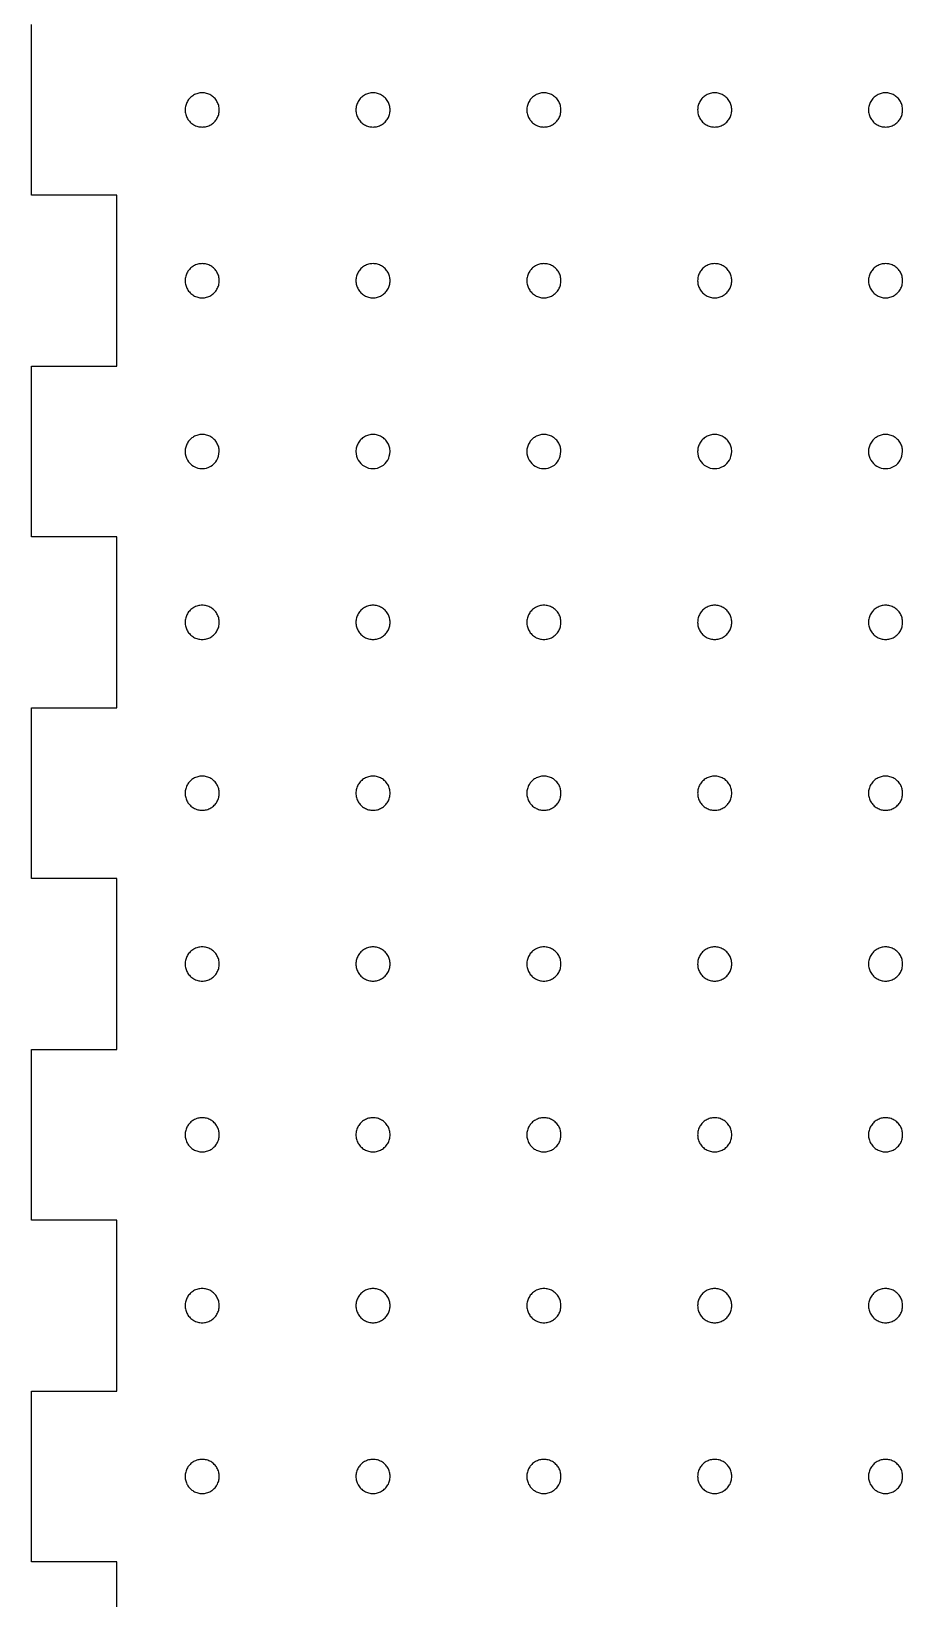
# Model space of a CAD drawing. Extents: x 1 to 323, y 39 to 399.
# Drawn here: x 0.8 to 51.8, y 132.2 to 223.9 of the extents above; entities that cross this region are included whole.
import ezdxf

# ---------------------------------------------------------------- set-up
doc = ezdxf.new("R2010")
doc.units = 0
doc.layers.add('Layer_1', color=7, linetype='CONTINUOUS')

msp = doc.modelspace()

# ---------------------------------------------------------------- linework, layer by layer
at = {"layer": 'Layer_1', "color": 7}
msp.add_lwpolyline([(5.774431, 124.326928), (5.774431, 134.326936), (0.774427, 134.326936), (0.774427, 144.326944), (5.774431, 144.326944), (5.774431, 154.326953), (0.774427, 154.326953), (0.774427, 164.326961), (5.774431, 164.326961), (5.774431, 174.326969), (0.774427, 174.326969), (0.774427, 184.326977), (5.774431, 184.326977), (5.774431, 194.326985), (0.774427, 194.326985), (0.774427, 204.326994), (5.774431, 204.326994), (5.774431, 214.327002), (0.774427, 214.327002), (0.774427, 224.32701)], dxfattribs=at)
for points in [[(11.774437, 219.327006), (11.774437, 219.327006)], [(21.774445, 219.327006), (21.774445, 219.327006)], [(31.774453, 219.327006), (31.774453, 219.327006)], [(41.774464, 219.327006), (41.774464, 219.327006)], [(51.774469, 219.327006), (51.774469, 219.327006)], [(11.774437, 209.326995), (11.774437, 209.326995)], [(21.774445, 209.326995), (21.774445, 209.326995)], [(31.774453, 209.326995), (31.774453, 209.326995)], [(41.774464, 209.326995), (41.774464, 209.326995)], [(51.774469, 209.326995), (51.774469, 209.326995)], [(11.774437, 199.326992), (11.774437, 199.326992)], [(21.774445, 199.326992), (21.774445, 199.326992)], [(31.774453, 199.326992), (31.774453, 199.326992)], [(41.774464, 199.326992), (41.774464, 199.326992)], [(51.774469, 199.326992), (51.774469, 199.326992)], [(11.774437, 189.326976), (11.774437, 189.326976)], [(21.774445, 189.326976), (21.774445, 189.326976)], [(31.774453, 189.326976), (31.774453, 189.326976)], [(41.774464, 189.326976), (41.774464, 189.326976)], [(51.774469, 189.326976), (51.774469, 189.326976)], [(11.774437, 179.326965), (11.774437, 179.326965)], [(21.774445, 179.326965), (21.774445, 179.326965)], [(31.774453, 179.326965), (31.774453, 179.326965)], [(41.774464, 179.326965), (41.774464, 179.326965)], [(51.774469, 179.326965), (51.774469, 179.326965)], [(11.774437, 169.326973), (11.774437, 169.326973)], [(21.774445, 169.326973), (21.774445, 169.326973)], [(31.774453, 169.326973), (31.774453, 169.326973)], [(41.774464, 169.326973), (41.774464, 169.326973)], [(51.774469, 169.326973), (51.774469, 169.326973)], [(11.774437, 159.326962), (11.774437, 159.326962)], [(21.774445, 159.326962), (21.774445, 159.326962)], [(31.774453, 159.326962), (31.774453, 159.326962)], [(41.774464, 159.326962), (41.774464, 159.326962)], [(51.774469, 159.326962), (51.774469, 159.326962)], [(11.774437, 149.326954), (11.774437, 149.326954)], [(21.774445, 149.326954), (21.774445, 149.326954)], [(31.774453, 149.326954), (31.774453, 149.326954)], [(41.774464, 149.326954), (41.774464, 149.326954)], [(51.774469, 149.326954), (51.774469, 149.326954)], [(11.774437, 139.326943), (11.774437, 139.326943)], [(21.774445, 139.326943), (21.774445, 139.326943)], [(31.774453, 139.326943), (31.774453, 139.326943)], [(41.774464, 139.326943), (41.774464, 139.326943)], [(51.774469, 139.326943), (51.774469, 139.326943)]]:
    msp.add_lwpolyline(points, close=True, dxfattribs=at)
for points, knots in [([(11.774437, 219.327006), (11.76777, 219.239498), (11.754493, 219.065205), (11.649568, 218.82129), (11.489934, 218.61173), (11.280093, 218.451048), (11.036253, 218.350015), (10.774432, 218.315453), (10.512636, 218.350015), (10.26872, 218.451048), (10.05916, 218.61173), (9.898478, 218.82129), (9.797445, 219.065205), (9.762882, 219.327006), (9.797445, 219.588807), (9.898478, 219.832722), (10.05916, 220.042282), (10.26872, 220.202964), (10.512636, 220.303997), (10.774432, 220.338559), (11.036253, 220.303997), (11.280093, 220.202964), (11.489934, 220.042282), (11.649568, 219.832722), (11.754493, 219.588807), (11.76777, 219.414514), (11.774437, 219.327006)], [0, 0, 0, 0, 0.261775, 0.521384, 0.783159, 1.044934, 1.304543, 1.566318, 1.828093, 2.087702, 2.349477, 2.611252, 2.870861, 3.132636, 3.394411, 3.65402, 3.915795, 4.17757, 4.437179, 4.698954, 4.960729, 5.220338, 5.482113, 5.743888, 6.003497, 6.265272, 6.265272, 6.265272, 6.265272]), ([(21.774445, 219.327006), (21.767779, 219.239498), (21.754502, 219.065205), (21.649576, 218.82129), (21.489943, 218.61173), (21.280101, 218.451048), (21.036261, 218.350015), (20.77444, 218.315453), (20.512645, 218.350015), (20.268728, 218.451048), (20.059168, 218.61173), (19.898486, 218.82129), (19.797453, 219.065205), (19.762891, 219.327006), (19.797453, 219.588807), (19.898486, 219.832722), (20.059168, 220.042282), (20.268728, 220.202964), (20.512645, 220.303997), (20.77444, 220.338559), (21.036261, 220.303997), (21.280101, 220.202964), (21.489943, 220.042282), (21.649576, 219.832722), (21.754502, 219.588807), (21.767779, 219.414514), (21.774445, 219.327006)], [0, 0, 0, 0, 0.261775, 0.521384, 0.783159, 1.044934, 1.304543, 1.566318, 1.828093, 2.087702, 2.349477, 2.611252, 2.870861, 3.132636, 3.394411, 3.65402, 3.915795, 4.17757, 4.437179, 4.698954, 4.960729, 5.220338, 5.482113, 5.743888, 6.003497, 6.265272, 6.265272, 6.265272, 6.265272]), ([(31.774453, 219.327006), (31.767786, 219.239498), (31.754509, 219.065205), (31.649584, 218.82129), (31.48995, 218.61173), (31.280109, 218.451048), (31.036269, 218.350015), (30.774447, 218.315453), (30.512652, 218.350015), (30.268736, 218.451048), (30.059175, 218.61173), (29.898493, 218.82129), (29.797461, 219.065205), (29.762898, 219.327006), (29.797461, 219.588807), (29.898493, 219.832722), (30.059175, 220.042282), (30.268736, 220.202964), (30.512652, 220.303997), (30.774447, 220.338559), (31.036269, 220.303997), (31.280109, 220.202964), (31.48995, 220.042282), (31.649584, 219.832722), (31.754509, 219.588807), (31.767786, 219.414514), (31.774453, 219.327006)], [0, 0, 0, 0, 0.261775, 0.521384, 0.783159, 1.044934, 1.304543, 1.566318, 1.828093, 2.087702, 2.349477, 2.611252, 2.870861, 3.132636, 3.394411, 3.65402, 3.915795, 4.17757, 4.437179, 4.698954, 4.960729, 5.220338, 5.482113, 5.743888, 6.003497, 6.265272, 6.265272, 6.265272, 6.265272]), ([(41.774464, 219.327006), (41.767797, 219.239498), (41.75452, 219.065205), (41.649595, 218.82129), (41.489961, 218.61173), (41.28012, 218.451048), (41.03628, 218.350015), (40.774459, 218.315453), (40.512663, 218.350015), (40.268747, 218.451048), (40.059187, 218.61173), (39.898505, 218.82129), (39.797472, 219.065205), (39.762909, 219.327006), (39.797472, 219.588807), (39.898505, 219.832722), (40.059187, 220.042282), (40.268747, 220.202964), (40.512663, 220.303997), (40.774459, 220.338559), (41.03628, 220.303997), (41.28012, 220.202964), (41.489961, 220.042282), (41.649595, 219.832722), (41.75452, 219.588807), (41.767797, 219.414514), (41.774464, 219.327006)], [0, 0, 0, 0, 0.261775, 0.521384, 0.783159, 1.044934, 1.304543, 1.566318, 1.828093, 2.087702, 2.349477, 2.611252, 2.870861, 3.132636, 3.394411, 3.65402, 3.915795, 4.17757, 4.437179, 4.698954, 4.960729, 5.220338, 5.482113, 5.743888, 6.003497, 6.265272, 6.265272, 6.265272, 6.265272]), ([(51.774469, 219.327006), (51.767803, 219.239498), (51.754525, 219.065205), (51.6496, 218.82129), (51.489967, 218.61173), (51.280125, 218.451048), (51.036285, 218.350015), (50.774464, 218.315453), (50.512668, 218.350015), (50.268752, 218.451048), (50.059192, 218.61173), (49.89851, 218.82129), (49.797477, 219.065205), (49.762915, 219.327006), (49.797477, 219.588807), (49.89851, 219.832722), (50.059192, 220.042282), (50.268752, 220.202964), (50.512668, 220.303997), (50.774464, 220.338559), (51.036285, 220.303997), (51.280125, 220.202964), (51.489967, 220.042282), (51.6496, 219.832722), (51.754525, 219.588807), (51.767803, 219.414514), (51.774469, 219.327006)], [0, 0, 0, 0, 0.261775, 0.521384, 0.783159, 1.044934, 1.304543, 1.566318, 1.828093, 2.087702, 2.349477, 2.611252, 2.870861, 3.132636, 3.394411, 3.65402, 3.915795, 4.17757, 4.437179, 4.698954, 4.960729, 5.220338, 5.482113, 5.743888, 6.003497, 6.265272, 6.265272, 6.265272, 6.265272]), ([(11.774437, 209.326995), (11.76777, 209.239487), (11.754493, 209.065194), (11.649568, 208.821279), (11.489934, 208.611719), (11.280093, 208.451037), (11.036253, 208.350004), (10.774432, 208.315441), (10.512636, 208.350004), (10.26872, 208.451037), (10.05916, 208.611719), (9.898478, 208.821279), (9.797445, 209.065194), (9.762882, 209.326995), (9.797445, 209.588796), (9.898478, 209.832711), (10.05916, 210.042271), (10.26872, 210.202953), (10.512636, 210.303986), (10.774432, 210.338548), (11.036253, 210.303986), (11.280093, 210.202953), (11.489934, 210.042271), (11.649568, 209.832711), (11.754493, 209.588796), (11.76777, 209.414503), (11.774437, 209.326995)], [0, 0, 0, 0, 0.261775, 0.521384, 0.783159, 1.044934, 1.304543, 1.566318, 1.828093, 2.087702, 2.349477, 2.611252, 2.870861, 3.132636, 3.394411, 3.65402, 3.915795, 4.17757, 4.437179, 4.698954, 4.960729, 5.220338, 5.482113, 5.743888, 6.003497, 6.265272, 6.265272, 6.265272, 6.265272]), ([(21.774445, 209.326995), (21.767779, 209.239487), (21.754502, 209.065194), (21.649576, 208.821279), (21.489943, 208.611719), (21.280101, 208.451037), (21.036261, 208.350004), (20.77444, 208.315441), (20.512645, 208.350004), (20.268728, 208.451037), (20.059168, 208.611719), (19.898486, 208.821279), (19.797453, 209.065194), (19.762891, 209.326995), (19.797453, 209.588796), (19.898486, 209.832711), (20.059168, 210.042271), (20.268728, 210.202953), (20.512645, 210.303986), (20.77444, 210.338548), (21.036261, 210.303986), (21.280101, 210.202953), (21.489943, 210.042271), (21.649576, 209.832711), (21.754502, 209.588796), (21.767779, 209.414503), (21.774445, 209.326995)], [0, 0, 0, 0, 0.261775, 0.521384, 0.783159, 1.044934, 1.304543, 1.566318, 1.828093, 2.087702, 2.349477, 2.611252, 2.870861, 3.132636, 3.394411, 3.65402, 3.915795, 4.17757, 4.437179, 4.698954, 4.960729, 5.220338, 5.482113, 5.743888, 6.003497, 6.265272, 6.265272, 6.265272, 6.265272]), ([(31.774453, 209.326995), (31.767786, 209.239487), (31.754509, 209.065194), (31.649584, 208.821279), (31.48995, 208.611719), (31.280109, 208.451037), (31.036269, 208.350004), (30.774447, 208.315441), (30.512652, 208.350004), (30.268736, 208.451037), (30.059175, 208.611719), (29.898493, 208.821279), (29.797461, 209.065194), (29.762898, 209.326995), (29.797461, 209.588796), (29.898493, 209.832711), (30.059175, 210.042271), (30.268736, 210.202953), (30.512652, 210.303986), (30.774447, 210.338548), (31.036269, 210.303986), (31.280109, 210.202953), (31.48995, 210.042271), (31.649584, 209.832711), (31.754509, 209.588796), (31.767786, 209.414503), (31.774453, 209.326995)], [0, 0, 0, 0, 0.261775, 0.521384, 0.783159, 1.044934, 1.304543, 1.566318, 1.828093, 2.087702, 2.349477, 2.611252, 2.870861, 3.132636, 3.394411, 3.65402, 3.915795, 4.17757, 4.437179, 4.698954, 4.960729, 5.220338, 5.482113, 5.743888, 6.003497, 6.265272, 6.265272, 6.265272, 6.265272]), ([(41.774464, 209.326995), (41.767797, 209.239487), (41.75452, 209.065194), (41.649595, 208.821279), (41.489961, 208.611719), (41.28012, 208.451037), (41.03628, 208.350004), (40.774459, 208.315441), (40.512663, 208.350004), (40.268747, 208.451037), (40.059187, 208.611719), (39.898505, 208.821279), (39.797472, 209.065194), (39.762909, 209.326995), (39.797472, 209.588796), (39.898505, 209.832711), (40.059187, 210.042271), (40.268747, 210.202953), (40.512663, 210.303986), (40.774459, 210.338548), (41.03628, 210.303986), (41.28012, 210.202953), (41.489961, 210.042271), (41.649595, 209.832711), (41.75452, 209.588796), (41.767797, 209.414503), (41.774464, 209.326995)], [0, 0, 0, 0, 0.261775, 0.521384, 0.783159, 1.044934, 1.304543, 1.566318, 1.828093, 2.087702, 2.349477, 2.611252, 2.870861, 3.132636, 3.394411, 3.65402, 3.915795, 4.17757, 4.437179, 4.698954, 4.960729, 5.220338, 5.482113, 5.743888, 6.003497, 6.265272, 6.265272, 6.265272, 6.265272]), ([(51.774469, 209.326995), (51.767803, 209.239487), (51.754525, 209.065194), (51.6496, 208.821279), (51.489967, 208.611719), (51.280125, 208.451037), (51.036285, 208.350004), (50.774464, 208.315441), (50.512668, 208.350004), (50.268752, 208.451037), (50.059192, 208.611719), (49.89851, 208.821279), (49.797477, 209.065194), (49.762915, 209.326995), (49.797477, 209.588796), (49.89851, 209.832711), (50.059192, 210.042271), (50.268752, 210.202953), (50.512668, 210.303986), (50.774464, 210.338548), (51.036285, 210.303986), (51.280125, 210.202953), (51.489967, 210.042271), (51.6496, 209.832711), (51.754525, 209.588796), (51.767803, 209.414503), (51.774469, 209.326995)], [0, 0, 0, 0, 0.261775, 0.521384, 0.783159, 1.044934, 1.304543, 1.566318, 1.828093, 2.087702, 2.349477, 2.611252, 2.870861, 3.132636, 3.394411, 3.65402, 3.915795, 4.17757, 4.437179, 4.698954, 4.960729, 5.220338, 5.482113, 5.743888, 6.003497, 6.265272, 6.265272, 6.265272, 6.265272]), ([(11.774437, 199.326992), (11.746951, 199.150708), (11.692796, 198.803369), (11.294682, 198.420989), (10.775343, 198.27926), (10.250615, 198.421103), (9.86835, 198.802923), (9.750969, 199.240332), (9.797518, 199.588678), (9.898458, 199.832739), (10.059165, 200.04226), (10.268718, 200.202953), (10.512636, 200.303983), (10.774432, 200.338546), (11.036253, 200.303983), (11.280093, 200.202951), (11.489934, 200.042269), (11.649568, 199.832708), (11.754493, 199.588793), (11.76777, 199.414501), (11.774437, 199.326992)], [0, 0, 0, 0, 0.522859, 1.030209, 1.553068, 2.075927, 2.583278, 3.106136, 3.367911, 3.62752, 3.889295, 4.15107, 4.410679, 4.672454, 4.934229, 5.193838, 5.455613, 5.717388, 5.976997, 6.238772, 6.238772, 6.238772, 6.238772]), ([(21.774445, 199.326992), (21.74696, 199.150708), (21.692804, 198.803369), (21.294691, 198.420989), (20.775352, 198.27926), (20.250623, 198.421103), (19.868359, 198.802923), (19.750978, 199.240332), (19.797526, 199.588678), (19.898466, 199.832739), (20.059173, 200.04226), (20.268727, 200.202953), (20.512645, 200.303983), (20.77444, 200.338546), (21.036261, 200.303983), (21.280101, 200.202951), (21.489943, 200.042269), (21.649576, 199.832708), (21.754502, 199.588793), (21.767779, 199.414501), (21.774445, 199.326992)], [0, 0, 0, 0, 0.522859, 1.030209, 1.553068, 2.075927, 2.583278, 3.106136, 3.367911, 3.62752, 3.889295, 4.15107, 4.410679, 4.672454, 4.934229, 5.193838, 5.455613, 5.717388, 5.976997, 6.238772, 6.238772, 6.238772, 6.238772]), ([(31.774453, 199.326992), (31.746967, 199.150708), (31.692811, 198.803369), (31.294698, 198.420989), (30.775359, 198.27926), (30.25063, 198.421103), (29.868366, 198.802923), (29.750985, 199.240332), (29.797534, 199.588678), (29.898474, 199.832739), (30.059181, 200.04226), (30.268734, 200.202953), (30.512652, 200.303983), (30.774447, 200.338546), (31.036269, 200.303983), (31.280109, 200.202951), (31.48995, 200.042269), (31.649584, 199.832708), (31.754509, 199.588793), (31.767786, 199.414501), (31.774453, 199.326992)], [0, 0, 0, 0, 0.522859, 1.030209, 1.553068, 2.075927, 2.583278, 3.106136, 3.367911, 3.62752, 3.889295, 4.15107, 4.410679, 4.672454, 4.934229, 5.193838, 5.455613, 5.717388, 5.976997, 6.238772, 6.238772, 6.238772, 6.238772]), ([(41.774464, 199.326992), (41.746978, 199.150708), (41.692822, 198.803369), (41.294709, 198.420989), (40.77537, 198.27926), (40.250641, 198.421103), (39.868377, 198.802923), (39.750996, 199.240332), (39.797545, 199.588678), (39.898485, 199.832739), (40.059192, 200.04226), (40.268745, 200.202953), (40.512663, 200.303983), (40.774458, 200.338546), (41.03628, 200.303983), (41.28012, 200.202951), (41.489961, 200.042269), (41.649595, 199.832708), (41.75452, 199.588793), (41.767797, 199.414501), (41.774464, 199.326992)], [0, 0, 0, 0, 0.522859, 1.030209, 1.553068, 2.075927, 2.583278, 3.106136, 3.367911, 3.62752, 3.889295, 4.15107, 4.410679, 4.672454, 4.934229, 5.193838, 5.455613, 5.717388, 5.976997, 6.238772, 6.238772, 6.238772, 6.238772]), ([(51.774469, 199.326992), (51.746984, 199.150708), (51.692828, 198.803369), (51.294714, 198.420989), (50.775375, 198.27926), (50.250647, 198.421103), (49.868383, 198.802923), (49.751001, 199.240332), (49.79755, 199.588678), (49.89849, 199.832739), (50.059197, 200.04226), (50.268751, 200.202953), (50.512669, 200.303983), (50.774464, 200.338546), (51.036285, 200.303983), (51.280125, 200.202951), (51.489967, 200.042269), (51.6496, 199.832708), (51.754525, 199.588793), (51.767803, 199.414501), (51.774469, 199.326992)], [0, 0, 0, 0, 0.522859, 1.030209, 1.553068, 2.075927, 2.583278, 3.106136, 3.367911, 3.62752, 3.889295, 4.15107, 4.410679, 4.672454, 4.934229, 5.193838, 5.455613, 5.717388, 5.976997, 6.238772, 6.238772, 6.238772, 6.238772]), ([(11.774437, 189.326976), (11.76777, 189.239467), (11.754493, 189.065175), (11.649568, 188.82126), (11.489934, 188.611699), (11.280093, 188.451017), (11.036253, 188.349985), (10.774432, 188.315422), (10.512636, 188.349985), (10.26872, 188.451017), (10.05916, 188.611699), (9.898478, 188.82126), (9.797445, 189.065175), (9.762882, 189.326976), (9.797445, 189.588777), (9.898478, 189.832691), (10.05916, 190.042252), (10.26872, 190.202934), (10.512636, 190.303967), (10.774432, 190.338529), (11.036253, 190.303967), (11.280093, 190.202934), (11.489934, 190.042252), (11.649568, 189.832691), (11.754493, 189.588777), (11.76777, 189.414484), (11.774437, 189.326976)], [0, 0, 0, 0, 0.261775, 0.521384, 0.783159, 1.044934, 1.304543, 1.566318, 1.828093, 2.087702, 2.349477, 2.611252, 2.870861, 3.132636, 3.394411, 3.65402, 3.915795, 4.17757, 4.437179, 4.698954, 4.960729, 5.220338, 5.482113, 5.743888, 6.003497, 6.265272, 6.265272, 6.265272, 6.265272]), ([(21.774445, 189.326976), (21.767779, 189.239467), (21.754502, 189.065175), (21.649576, 188.82126), (21.489943, 188.611699), (21.280101, 188.451017), (21.036261, 188.349985), (20.77444, 188.315422), (20.512645, 188.349985), (20.268728, 188.451017), (20.059168, 188.611699), (19.898486, 188.82126), (19.797453, 189.065175), (19.762891, 189.326976), (19.797453, 189.588777), (19.898486, 189.832691), (20.059168, 190.042252), (20.268728, 190.202934), (20.512645, 190.303967), (20.77444, 190.338529), (21.036261, 190.303967), (21.280101, 190.202934), (21.489943, 190.042252), (21.649576, 189.832691), (21.754502, 189.588777), (21.767779, 189.414484), (21.774445, 189.326976)], [0, 0, 0, 0, 0.261775, 0.521384, 0.783159, 1.044934, 1.304543, 1.566318, 1.828093, 2.087702, 2.349477, 2.611252, 2.870861, 3.132636, 3.394411, 3.65402, 3.915795, 4.17757, 4.437179, 4.698954, 4.960729, 5.220338, 5.482113, 5.743888, 6.003497, 6.265272, 6.265272, 6.265272, 6.265272]), ([(31.774453, 189.326976), (31.767786, 189.239467), (31.754509, 189.065175), (31.649584, 188.82126), (31.48995, 188.611699), (31.280109, 188.451017), (31.036269, 188.349985), (30.774447, 188.315422), (30.512652, 188.349985), (30.268736, 188.451017), (30.059175, 188.611699), (29.898493, 188.82126), (29.797461, 189.065175), (29.762898, 189.326976), (29.797461, 189.588777), (29.898493, 189.832691), (30.059175, 190.042252), (30.268736, 190.202934), (30.512652, 190.303967), (30.774447, 190.338529), (31.036269, 190.303967), (31.280109, 190.202934), (31.48995, 190.042252), (31.649584, 189.832691), (31.754509, 189.588777), (31.767786, 189.414484), (31.774453, 189.326976)], [0, 0, 0, 0, 0.261775, 0.521384, 0.783159, 1.044934, 1.304543, 1.566318, 1.828093, 2.087702, 2.349477, 2.611252, 2.870861, 3.132636, 3.394411, 3.65402, 3.915795, 4.17757, 4.437179, 4.698954, 4.960729, 5.220338, 5.482113, 5.743888, 6.003497, 6.265272, 6.265272, 6.265272, 6.265272]), ([(41.774464, 189.326976), (41.767797, 189.239467), (41.75452, 189.065175), (41.649595, 188.82126), (41.489961, 188.611699), (41.28012, 188.451017), (41.03628, 188.349985), (40.774459, 188.315422), (40.512663, 188.349985), (40.268747, 188.451017), (40.059187, 188.611699), (39.898505, 188.82126), (39.797472, 189.065175), (39.762909, 189.326976), (39.797472, 189.588777), (39.898505, 189.832691), (40.059187, 190.042252), (40.268747, 190.202934), (40.512663, 190.303967), (40.774459, 190.338529), (41.03628, 190.303967), (41.28012, 190.202934), (41.489961, 190.042252), (41.649595, 189.832691), (41.75452, 189.588777), (41.767797, 189.414484), (41.774464, 189.326976)], [0, 0, 0, 0, 0.261775, 0.521384, 0.783159, 1.044934, 1.304543, 1.566318, 1.828093, 2.087702, 2.349477, 2.611252, 2.870861, 3.132636, 3.394411, 3.65402, 3.915795, 4.17757, 4.437179, 4.698954, 4.960729, 5.220338, 5.482113, 5.743888, 6.003497, 6.265272, 6.265272, 6.265272, 6.265272]), ([(51.774469, 189.326976), (51.767803, 189.239467), (51.754525, 189.065175), (51.6496, 188.82126), (51.489967, 188.611699), (51.280125, 188.451017), (51.036285, 188.349985), (50.774464, 188.315422), (50.512668, 188.349985), (50.268752, 188.451017), (50.059192, 188.611699), (49.89851, 188.82126), (49.797477, 189.065175), (49.762915, 189.326976), (49.797477, 189.588777), (49.89851, 189.832691), (50.059192, 190.042252), (50.268752, 190.202934), (50.512668, 190.303967), (50.774464, 190.338529), (51.036285, 190.303967), (51.280125, 190.202934), (51.489967, 190.042252), (51.6496, 189.832691), (51.754525, 189.588777), (51.767803, 189.414484), (51.774469, 189.326976)], [0, 0, 0, 0, 0.261775, 0.521384, 0.783159, 1.044934, 1.304543, 1.566318, 1.828093, 2.087702, 2.349477, 2.611252, 2.870861, 3.132636, 3.394411, 3.65402, 3.915795, 4.17757, 4.437179, 4.698954, 4.960729, 5.220338, 5.482113, 5.743888, 6.003497, 6.265272, 6.265272, 6.265272, 6.265272]), ([(11.774437, 179.326965), (11.76777, 179.239456), (11.754493, 179.065164), (11.649568, 178.821249), (11.489934, 178.611688), (11.280093, 178.451006), (11.036253, 178.349974), (10.774432, 178.315411), (10.512636, 178.349974), (10.26872, 178.451006), (10.05916, 178.611688), (9.898478, 178.821249), (9.797445, 179.065164), (9.762882, 179.326965), (9.797445, 179.588766), (9.898478, 179.83268), (10.05916, 180.042241), (10.26872, 180.202923), (10.512636, 180.303956), (10.774432, 180.338518), (11.036253, 180.303956), (11.280093, 180.202923), (11.489934, 180.042241), (11.649568, 179.83268), (11.754493, 179.588766), (11.76777, 179.414473), (11.774437, 179.326965)], [0, 0, 0, 0, 0.261775, 0.521384, 0.783159, 1.044934, 1.304543, 1.566318, 1.828093, 2.087702, 2.349477, 2.611252, 2.870861, 3.132636, 3.394411, 3.65402, 3.915795, 4.17757, 4.437179, 4.698954, 4.960729, 5.220338, 5.482113, 5.743888, 6.003497, 6.265272, 6.265272, 6.265272, 6.265272]), ([(21.774445, 179.326965), (21.767779, 179.239456), (21.754502, 179.065164), (21.649576, 178.821249), (21.489943, 178.611688), (21.280101, 178.451006), (21.036261, 178.349974), (20.77444, 178.315411), (20.512645, 178.349974), (20.268728, 178.451006), (20.059168, 178.611688), (19.898486, 178.821249), (19.797453, 179.065164), (19.762891, 179.326965), (19.797453, 179.588766), (19.898486, 179.83268), (20.059168, 180.042241), (20.268728, 180.202923), (20.512645, 180.303956), (20.77444, 180.338518), (21.036261, 180.303956), (21.280101, 180.202923), (21.489943, 180.042241), (21.649576, 179.83268), (21.754502, 179.588766), (21.767779, 179.414473), (21.774445, 179.326965)], [0, 0, 0, 0, 0.261775, 0.521384, 0.783159, 1.044934, 1.304543, 1.566318, 1.828093, 2.087702, 2.349477, 2.611252, 2.870861, 3.132636, 3.394411, 3.65402, 3.915795, 4.17757, 4.437179, 4.698954, 4.960729, 5.220338, 5.482113, 5.743888, 6.003497, 6.265272, 6.265272, 6.265272, 6.265272]), ([(31.774453, 179.326965), (31.767786, 179.239456), (31.754509, 179.065164), (31.649584, 178.821249), (31.48995, 178.611688), (31.280109, 178.451006), (31.036269, 178.349974), (30.774447, 178.315411), (30.512652, 178.349974), (30.268736, 178.451006), (30.059175, 178.611688), (29.898493, 178.821249), (29.797461, 179.065164), (29.762898, 179.326965), (29.797461, 179.588766), (29.898493, 179.83268), (30.059175, 180.042241), (30.268736, 180.202923), (30.512652, 180.303956), (30.774447, 180.338518), (31.036269, 180.303956), (31.280109, 180.202923), (31.48995, 180.042241), (31.649584, 179.83268), (31.754509, 179.588766), (31.767786, 179.414473), (31.774453, 179.326965)], [0, 0, 0, 0, 0.261775, 0.521384, 0.783159, 1.044934, 1.304543, 1.566318, 1.828093, 2.087702, 2.349477, 2.611252, 2.870861, 3.132636, 3.394411, 3.65402, 3.915795, 4.17757, 4.437179, 4.698954, 4.960729, 5.220338, 5.482113, 5.743888, 6.003497, 6.265272, 6.265272, 6.265272, 6.265272]), ([(41.774464, 179.326965), (41.767797, 179.239456), (41.75452, 179.065164), (41.649595, 178.821249), (41.489961, 178.611688), (41.28012, 178.451006), (41.03628, 178.349974), (40.774459, 178.315411), (40.512663, 178.349974), (40.268747, 178.451006), (40.059187, 178.611688), (39.898505, 178.821249), (39.797472, 179.065164), (39.762909, 179.326965), (39.797472, 179.588766), (39.898505, 179.83268), (40.059187, 180.042241), (40.268747, 180.202923), (40.512663, 180.303956), (40.774459, 180.338518), (41.03628, 180.303956), (41.28012, 180.202923), (41.489961, 180.042241), (41.649595, 179.83268), (41.75452, 179.588766), (41.767797, 179.414473), (41.774464, 179.326965)], [0, 0, 0, 0, 0.261775, 0.521384, 0.783159, 1.044934, 1.304543, 1.566318, 1.828093, 2.087702, 2.349477, 2.611252, 2.870861, 3.132636, 3.394411, 3.65402, 3.915795, 4.17757, 4.437179, 4.698954, 4.960729, 5.220338, 5.482113, 5.743888, 6.003497, 6.265272, 6.265272, 6.265272, 6.265272]), ([(51.774469, 179.326965), (51.767803, 179.239456), (51.754525, 179.065164), (51.6496, 178.821249), (51.489967, 178.611688), (51.280125, 178.451006), (51.036285, 178.349974), (50.774464, 178.315411), (50.512668, 178.349974), (50.268752, 178.451006), (50.059192, 178.611688), (49.89851, 178.821249), (49.797477, 179.065164), (49.762915, 179.326965), (49.797477, 179.588766), (49.89851, 179.83268), (50.059192, 180.042241), (50.268752, 180.202923), (50.512668, 180.303956), (50.774464, 180.338518), (51.036285, 180.303956), (51.280125, 180.202923), (51.489967, 180.042241), (51.6496, 179.83268), (51.754525, 179.588766), (51.767803, 179.414473), (51.774469, 179.326965)], [0, 0, 0, 0, 0.261775, 0.521384, 0.783159, 1.044934, 1.304543, 1.566318, 1.828093, 2.087702, 2.349477, 2.611252, 2.870861, 3.132636, 3.394411, 3.65402, 3.915795, 4.17757, 4.437179, 4.698954, 4.960729, 5.220338, 5.482113, 5.743888, 6.003497, 6.265272, 6.265272, 6.265272, 6.265272]), ([(11.774437, 169.326973), (11.76777, 169.239465), (11.754493, 169.065172), (11.649568, 168.821258), (11.489934, 168.611697), (11.280093, 168.451015), (11.036253, 168.349982), (10.774432, 168.31542), (10.512636, 168.349982), (10.26872, 168.451015), (10.05916, 168.611697), (9.898478, 168.821258), (9.797445, 169.065172), (9.762882, 169.326973), (9.797445, 169.588774), (9.898478, 169.832689), (10.05916, 170.04225), (10.26872, 170.202932), (10.512636, 170.303964), (10.774432, 170.338527), (11.036253, 170.303964), (11.280093, 170.202932), (11.489934, 170.04225), (11.649568, 169.832689), (11.754493, 169.588774), (11.76777, 169.414482), (11.774437, 169.326973)], [0, 0, 0, 0, 0.261775, 0.521384, 0.783159, 1.044934, 1.304543, 1.566318, 1.828093, 2.087702, 2.349477, 2.611252, 2.870861, 3.132636, 3.394411, 3.65402, 3.915795, 4.17757, 4.437179, 4.698954, 4.960729, 5.220338, 5.482113, 5.743888, 6.003497, 6.265272, 6.265272, 6.265272, 6.265272]), ([(21.774445, 169.326973), (21.767779, 169.239465), (21.754502, 169.065172), (21.649576, 168.821258), (21.489943, 168.611697), (21.280101, 168.451015), (21.036261, 168.349982), (20.77444, 168.31542), (20.512645, 168.349982), (20.268728, 168.451015), (20.059168, 168.611697), (19.898486, 168.821258), (19.797453, 169.065172), (19.762891, 169.326973), (19.797453, 169.588774), (19.898486, 169.832689), (20.059168, 170.04225), (20.268728, 170.202932), (20.512645, 170.303964), (20.77444, 170.338527), (21.036261, 170.303964), (21.280101, 170.202932), (21.489943, 170.04225), (21.649576, 169.832689), (21.754502, 169.588774), (21.767779, 169.414482), (21.774445, 169.326973)], [0, 0, 0, 0, 0.261775, 0.521384, 0.783159, 1.044934, 1.304543, 1.566318, 1.828093, 2.087702, 2.349477, 2.611252, 2.870861, 3.132636, 3.394411, 3.65402, 3.915795, 4.17757, 4.437179, 4.698954, 4.960729, 5.220338, 5.482113, 5.743888, 6.003497, 6.265272, 6.265272, 6.265272, 6.265272]), ([(31.774453, 169.326973), (31.767786, 169.239465), (31.754509, 169.065172), (31.649584, 168.821258), (31.48995, 168.611697), (31.280109, 168.451015), (31.036269, 168.349982), (30.774447, 168.31542), (30.512652, 168.349982), (30.268736, 168.451015), (30.059175, 168.611697), (29.898493, 168.821258), (29.797461, 169.065172), (29.762898, 169.326973), (29.797461, 169.588774), (29.898493, 169.832689), (30.059175, 170.04225), (30.268736, 170.202932), (30.512652, 170.303964), (30.774447, 170.338527), (31.036269, 170.303964), (31.280109, 170.202932), (31.48995, 170.04225), (31.649584, 169.832689), (31.754509, 169.588774), (31.767786, 169.414482), (31.774453, 169.326973)], [0, 0, 0, 0, 0.261775, 0.521384, 0.783159, 1.044934, 1.304543, 1.566318, 1.828093, 2.087702, 2.349477, 2.611252, 2.870861, 3.132636, 3.394411, 3.65402, 3.915795, 4.17757, 4.437179, 4.698954, 4.960729, 5.220338, 5.482113, 5.743888, 6.003497, 6.265272, 6.265272, 6.265272, 6.265272]), ([(41.774464, 169.326973), (41.767797, 169.239465), (41.75452, 169.065172), (41.649595, 168.821258), (41.489961, 168.611697), (41.28012, 168.451015), (41.03628, 168.349982), (40.774459, 168.31542), (40.512663, 168.349982), (40.268747, 168.451015), (40.059187, 168.611697), (39.898505, 168.821258), (39.797472, 169.065172), (39.762909, 169.326973), (39.797472, 169.588774), (39.898505, 169.832689), (40.059187, 170.04225), (40.268747, 170.202932), (40.512663, 170.303964), (40.774459, 170.338527), (41.03628, 170.303964), (41.28012, 170.202932), (41.489961, 170.04225), (41.649595, 169.832689), (41.75452, 169.588774), (41.767797, 169.414482), (41.774464, 169.326973)], [0, 0, 0, 0, 0.261775, 0.521384, 0.783159, 1.044934, 1.304543, 1.566318, 1.828093, 2.087702, 2.349477, 2.611252, 2.870861, 3.132636, 3.394411, 3.65402, 3.915795, 4.17757, 4.437179, 4.698954, 4.960729, 5.220338, 5.482113, 5.743888, 6.003497, 6.265272, 6.265272, 6.265272, 6.265272]), ([(51.774469, 169.326973), (51.767803, 169.239465), (51.754525, 169.065172), (51.6496, 168.821258), (51.489967, 168.611697), (51.280125, 168.451015), (51.036285, 168.349982), (50.774464, 168.31542), (50.512668, 168.349982), (50.268752, 168.451015), (50.059192, 168.611697), (49.89851, 168.821258), (49.797477, 169.065172), (49.762915, 169.326973), (49.797477, 169.588774), (49.89851, 169.832689), (50.059192, 170.04225), (50.268752, 170.202932), (50.512668, 170.303964), (50.774464, 170.338527), (51.036285, 170.303964), (51.280125, 170.202932), (51.489967, 170.04225), (51.6496, 169.832689), (51.754525, 169.588774), (51.767803, 169.414482), (51.774469, 169.326973)], [0, 0, 0, 0, 0.261775, 0.521384, 0.783159, 1.044934, 1.304543, 1.566318, 1.828093, 2.087702, 2.349477, 2.611252, 2.870861, 3.132636, 3.394411, 3.65402, 3.915795, 4.17757, 4.437179, 4.698954, 4.960729, 5.220338, 5.482113, 5.743888, 6.003497, 6.265272, 6.265272, 6.265272, 6.265272]), ([(11.774437, 159.326962), (11.76777, 159.239454), (11.754493, 159.065161), (11.649568, 158.821247), (11.489934, 158.611686), (11.280093, 158.451004), (11.036253, 158.349971), (10.774432, 158.315409), (10.512636, 158.349971), (10.26872, 158.451004), (10.05916, 158.611686), (9.898478, 158.821247), (9.797445, 159.065161), (9.762882, 159.326962), (9.797445, 159.588763), (9.898478, 159.832678), (10.05916, 160.042239), (10.26872, 160.202921), (10.512636, 160.303953), (10.774432, 160.338516), (11.036253, 160.303953), (11.280093, 160.202921), (11.489934, 160.042239), (11.649568, 159.832678), (11.754493, 159.588763), (11.76777, 159.414471), (11.774437, 159.326962)], [0, 0, 0, 0, 0.261775, 0.521384, 0.783159, 1.044934, 1.304543, 1.566318, 1.828093, 2.087702, 2.349477, 2.611252, 2.870861, 3.132636, 3.394411, 3.65402, 3.915795, 4.17757, 4.437179, 4.698954, 4.960729, 5.220338, 5.482113, 5.743888, 6.003497, 6.265272, 6.265272, 6.265272, 6.265272]), ([(21.774445, 159.326962), (21.767779, 159.239454), (21.754502, 159.065161), (21.649576, 158.821247), (21.489943, 158.611686), (21.280101, 158.451004), (21.036261, 158.349971), (20.77444, 158.315409), (20.512645, 158.349971), (20.268728, 158.451004), (20.059168, 158.611686), (19.898486, 158.821247), (19.797453, 159.065161), (19.762891, 159.326962), (19.797453, 159.588763), (19.898486, 159.832678), (20.059168, 160.042239), (20.268728, 160.202921), (20.512645, 160.303953), (20.77444, 160.338516), (21.036261, 160.303953), (21.280101, 160.202921), (21.489943, 160.042239), (21.649576, 159.832678), (21.754502, 159.588763), (21.767779, 159.414471), (21.774445, 159.326962)], [0, 0, 0, 0, 0.261775, 0.521384, 0.783159, 1.044934, 1.304543, 1.566318, 1.828093, 2.087702, 2.349477, 2.611252, 2.870861, 3.132636, 3.394411, 3.65402, 3.915795, 4.17757, 4.437179, 4.698954, 4.960729, 5.220338, 5.482113, 5.743888, 6.003497, 6.265272, 6.265272, 6.265272, 6.265272]), ([(31.774453, 159.326962), (31.767786, 159.239454), (31.754509, 159.065161), (31.649584, 158.821247), (31.48995, 158.611686), (31.280109, 158.451004), (31.036269, 158.349971), (30.774447, 158.315409), (30.512652, 158.349971), (30.268736, 158.451004), (30.059175, 158.611686), (29.898493, 158.821247), (29.797461, 159.065161), (29.762898, 159.326962), (29.797461, 159.588763), (29.898493, 159.832678), (30.059175, 160.042239), (30.268736, 160.202921), (30.512652, 160.303953), (30.774447, 160.338516), (31.036269, 160.303953), (31.280109, 160.202921), (31.48995, 160.042239), (31.649584, 159.832678), (31.754509, 159.588763), (31.767786, 159.414471), (31.774453, 159.326962)], [0, 0, 0, 0, 0.261775, 0.521384, 0.783159, 1.044934, 1.304543, 1.566318, 1.828093, 2.087702, 2.349477, 2.611252, 2.870861, 3.132636, 3.394411, 3.65402, 3.915795, 4.17757, 4.437179, 4.698954, 4.960729, 5.220338, 5.482113, 5.743888, 6.003497, 6.265272, 6.265272, 6.265272, 6.265272]), ([(41.774464, 159.326962), (41.767797, 159.239454), (41.75452, 159.065161), (41.649595, 158.821247), (41.489961, 158.611686), (41.28012, 158.451004), (41.03628, 158.349971), (40.774459, 158.315409), (40.512663, 158.349971), (40.268747, 158.451004), (40.059187, 158.611686), (39.898505, 158.821247), (39.797472, 159.065161), (39.762909, 159.326962), (39.797472, 159.588763), (39.898505, 159.832678), (40.059187, 160.042239), (40.268747, 160.202921), (40.512663, 160.303953), (40.774459, 160.338516), (41.03628, 160.303953), (41.28012, 160.202921), (41.489961, 160.042239), (41.649595, 159.832678), (41.75452, 159.588763), (41.767797, 159.414471), (41.774464, 159.326962)], [0, 0, 0, 0, 0.261775, 0.521384, 0.783159, 1.044934, 1.304543, 1.566318, 1.828093, 2.087702, 2.349477, 2.611252, 2.870861, 3.132636, 3.394411, 3.65402, 3.915795, 4.17757, 4.437179, 4.698954, 4.960729, 5.220338, 5.482113, 5.743888, 6.003497, 6.265272, 6.265272, 6.265272, 6.265272]), ([(51.774469, 159.326962), (51.767803, 159.239454), (51.754525, 159.065161), (51.6496, 158.821247), (51.489967, 158.611686), (51.280125, 158.451004), (51.036285, 158.349971), (50.774464, 158.315409), (50.512668, 158.349971), (50.268752, 158.451004), (50.059192, 158.611686), (49.89851, 158.821247), (49.797477, 159.065161), (49.762915, 159.326962), (49.797477, 159.588763), (49.89851, 159.832678), (50.059192, 160.042239), (50.268752, 160.202921), (50.512668, 160.303953), (50.774464, 160.338516), (51.036285, 160.303953), (51.280125, 160.202921), (51.489967, 160.042239), (51.6496, 159.832678), (51.754525, 159.588763), (51.767803, 159.414471), (51.774469, 159.326962)], [0, 0, 0, 0, 0.261775, 0.521384, 0.783159, 1.044934, 1.304543, 1.566318, 1.828093, 2.087702, 2.349477, 2.611252, 2.870861, 3.132636, 3.394411, 3.65402, 3.915795, 4.17757, 4.437179, 4.698954, 4.960729, 5.220338, 5.482113, 5.743888, 6.003497, 6.265272, 6.265272, 6.265272, 6.265272]), ([(11.774437, 149.326954), (11.76777, 149.239446), (11.754493, 149.065153), (11.649568, 148.821238), (11.489934, 148.611678), (11.280093, 148.450996), (11.036253, 148.349963), (10.774432, 148.315401), (10.512636, 148.349963), (10.26872, 148.450996), (10.05916, 148.611678), (9.898478, 148.821238), (9.797445, 149.065153), (9.762882, 149.326954), (9.797445, 149.588755), (9.898478, 149.83267), (10.05916, 150.04223), (10.26872, 150.202912), (10.512636, 150.303945), (10.774432, 150.338508), (11.036253, 150.303945), (11.280093, 150.202912), (11.489934, 150.04223), (11.649568, 149.83267), (11.754493, 149.588755), (11.76777, 149.414462), (11.774437, 149.326954)], [0, 0, 0, 0, 0.261775, 0.521384, 0.783159, 1.044934, 1.304543, 1.566318, 1.828093, 2.087702, 2.349477, 2.611252, 2.870861, 3.132636, 3.394411, 3.65402, 3.915795, 4.17757, 4.437179, 4.698954, 4.960729, 5.220338, 5.482113, 5.743888, 6.003497, 6.265272, 6.265272, 6.265272, 6.265272]), ([(21.774445, 149.326954), (21.767779, 149.239446), (21.754502, 149.065153), (21.649576, 148.821238), (21.489943, 148.611678), (21.280101, 148.450996), (21.036261, 148.349963), (20.77444, 148.315401), (20.512645, 148.349963), (20.268728, 148.450996), (20.059168, 148.611678), (19.898486, 148.821238), (19.797453, 149.065153), (19.762891, 149.326954), (19.797453, 149.588755), (19.898486, 149.83267), (20.059168, 150.04223), (20.268728, 150.202912), (20.512645, 150.303945), (20.77444, 150.338508), (21.036261, 150.303945), (21.280101, 150.202912), (21.489943, 150.04223), (21.649576, 149.83267), (21.754502, 149.588755), (21.767779, 149.414462), (21.774445, 149.326954)], [0, 0, 0, 0, 0.261775, 0.521384, 0.783159, 1.044934, 1.304543, 1.566318, 1.828093, 2.087702, 2.349477, 2.611252, 2.870861, 3.132636, 3.394411, 3.65402, 3.915795, 4.17757, 4.437179, 4.698954, 4.960729, 5.220338, 5.482113, 5.743888, 6.003497, 6.265272, 6.265272, 6.265272, 6.265272]), ([(31.774453, 149.326954), (31.767786, 149.239446), (31.754509, 149.065153), (31.649584, 148.821238), (31.48995, 148.611678), (31.280109, 148.450996), (31.036269, 148.349963), (30.774447, 148.315401), (30.512652, 148.349963), (30.268736, 148.450996), (30.059175, 148.611678), (29.898493, 148.821238), (29.797461, 149.065153), (29.762898, 149.326954), (29.797461, 149.588755), (29.898493, 149.83267), (30.059175, 150.04223), (30.268736, 150.202912), (30.512652, 150.303945), (30.774447, 150.338508), (31.036269, 150.303945), (31.280109, 150.202912), (31.48995, 150.04223), (31.649584, 149.83267), (31.754509, 149.588755), (31.767786, 149.414462), (31.774453, 149.326954)], [0, 0, 0, 0, 0.261775, 0.521384, 0.783159, 1.044934, 1.304543, 1.566318, 1.828093, 2.087702, 2.349477, 2.611252, 2.870861, 3.132636, 3.394411, 3.65402, 3.915795, 4.17757, 4.437179, 4.698954, 4.960729, 5.220338, 5.482113, 5.743888, 6.003497, 6.265272, 6.265272, 6.265272, 6.265272]), ([(41.774464, 149.326954), (41.767797, 149.239446), (41.75452, 149.065153), (41.649595, 148.821238), (41.489961, 148.611678), (41.28012, 148.450996), (41.03628, 148.349963), (40.774459, 148.315401), (40.512663, 148.349963), (40.268747, 148.450996), (40.059187, 148.611678), (39.898505, 148.821238), (39.797472, 149.065153), (39.762909, 149.326954), (39.797472, 149.588755), (39.898505, 149.83267), (40.059187, 150.04223), (40.268747, 150.202912), (40.512663, 150.303945), (40.774459, 150.338508), (41.03628, 150.303945), (41.28012, 150.202912), (41.489961, 150.04223), (41.649595, 149.83267), (41.75452, 149.588755), (41.767797, 149.414462), (41.774464, 149.326954)], [0, 0, 0, 0, 0.261775, 0.521384, 0.783159, 1.044934, 1.304543, 1.566318, 1.828093, 2.087702, 2.349477, 2.611252, 2.870861, 3.132636, 3.394411, 3.65402, 3.915795, 4.17757, 4.437179, 4.698954, 4.960729, 5.220338, 5.482113, 5.743888, 6.003497, 6.265272, 6.265272, 6.265272, 6.265272]), ([(51.774469, 149.326954), (51.767803, 149.239446), (51.754525, 149.065153), (51.6496, 148.821238), (51.489967, 148.611678), (51.280125, 148.450996), (51.036285, 148.349963), (50.774464, 148.315401), (50.512668, 148.349963), (50.268752, 148.450996), (50.059192, 148.611678), (49.89851, 148.821238), (49.797477, 149.065153), (49.762915, 149.326954), (49.797477, 149.588755), (49.89851, 149.83267), (50.059192, 150.04223), (50.268752, 150.202912), (50.512668, 150.303945), (50.774464, 150.338508), (51.036285, 150.303945), (51.280125, 150.202912), (51.489967, 150.04223), (51.6496, 149.83267), (51.754525, 149.588755), (51.767803, 149.414462), (51.774469, 149.326954)], [0, 0, 0, 0, 0.261775, 0.521384, 0.783159, 1.044934, 1.304543, 1.566318, 1.828093, 2.087702, 2.349477, 2.611252, 2.870861, 3.132636, 3.394411, 3.65402, 3.915795, 4.17757, 4.437179, 4.698954, 4.960729, 5.220338, 5.482113, 5.743888, 6.003497, 6.265272, 6.265272, 6.265272, 6.265272]), ([(11.774437, 139.326943), (11.76777, 139.239435), (11.754493, 139.065142), (11.649568, 138.821227), (11.489934, 138.611667), (11.280093, 138.450985), (11.036253, 138.349952), (10.774432, 138.31539), (10.512636, 138.349952), (10.26872, 138.450985), (10.05916, 138.611667), (9.898478, 138.821227), (9.797445, 139.065142), (9.762882, 139.326943), (9.797445, 139.588744), (9.898478, 139.832659), (10.05916, 140.042219), (10.26872, 140.202901), (10.512636, 140.303934), (10.774432, 140.338497), (11.036253, 140.303934), (11.280093, 140.202901), (11.489934, 140.042219), (11.649568, 139.832659), (11.754493, 139.588744), (11.76777, 139.414451), (11.774437, 139.326943)], [0, 0, 0, 0, 0.261775, 0.521384, 0.783159, 1.044934, 1.304543, 1.566318, 1.828093, 2.087702, 2.349477, 2.611252, 2.870861, 3.132636, 3.394411, 3.65402, 3.915795, 4.17757, 4.437179, 4.698954, 4.960729, 5.220338, 5.482113, 5.743888, 6.003497, 6.265272, 6.265272, 6.265272, 6.265272]), ([(21.774445, 139.326943), (21.767779, 139.239435), (21.754502, 139.065142), (21.649576, 138.821227), (21.489943, 138.611667), (21.280101, 138.450985), (21.036261, 138.349952), (20.77444, 138.31539), (20.512645, 138.349952), (20.268728, 138.450985), (20.059168, 138.611667), (19.898486, 138.821227), (19.797453, 139.065142), (19.762891, 139.326943), (19.797453, 139.588744), (19.898486, 139.832659), (20.059168, 140.042219), (20.268728, 140.202901), (20.512645, 140.303934), (20.77444, 140.338497), (21.036261, 140.303934), (21.280101, 140.202901), (21.489943, 140.042219), (21.649576, 139.832659), (21.754502, 139.588744), (21.767779, 139.414451), (21.774445, 139.326943)], [0, 0, 0, 0, 0.261775, 0.521384, 0.783159, 1.044934, 1.304543, 1.566318, 1.828093, 2.087702, 2.349477, 2.611252, 2.870861, 3.132636, 3.394411, 3.65402, 3.915795, 4.17757, 4.437179, 4.698954, 4.960729, 5.220338, 5.482113, 5.743888, 6.003497, 6.265272, 6.265272, 6.265272, 6.265272]), ([(31.774453, 139.326943), (31.767786, 139.239435), (31.754509, 139.065142), (31.649584, 138.821227), (31.48995, 138.611667), (31.280109, 138.450985), (31.036269, 138.349952), (30.774447, 138.31539), (30.512652, 138.349952), (30.268736, 138.450985), (30.059175, 138.611667), (29.898493, 138.821227), (29.797461, 139.065142), (29.762898, 139.326943), (29.797461, 139.588744), (29.898493, 139.832659), (30.059175, 140.042219), (30.268736, 140.202901), (30.512652, 140.303934), (30.774447, 140.338497), (31.036269, 140.303934), (31.280109, 140.202901), (31.48995, 140.042219), (31.649584, 139.832659), (31.754509, 139.588744), (31.767786, 139.414451), (31.774453, 139.326943)], [0, 0, 0, 0, 0.261775, 0.521384, 0.783159, 1.044934, 1.304543, 1.566318, 1.828093, 2.087702, 2.349477, 2.611252, 2.870861, 3.132636, 3.394411, 3.65402, 3.915795, 4.17757, 4.437179, 4.698954, 4.960729, 5.220338, 5.482113, 5.743888, 6.003497, 6.265272, 6.265272, 6.265272, 6.265272]), ([(41.774464, 139.326943), (41.767797, 139.239435), (41.75452, 139.065142), (41.649595, 138.821227), (41.489961, 138.611667), (41.28012, 138.450985), (41.03628, 138.349952), (40.774459, 138.31539), (40.512663, 138.349952), (40.268747, 138.450985), (40.059187, 138.611667), (39.898505, 138.821227), (39.797472, 139.065142), (39.762909, 139.326943), (39.797472, 139.588744), (39.898505, 139.832659), (40.059187, 140.042219), (40.268747, 140.202901), (40.512663, 140.303934), (40.774459, 140.338497), (41.03628, 140.303934), (41.28012, 140.202901), (41.489961, 140.042219), (41.649595, 139.832659), (41.75452, 139.588744), (41.767797, 139.414451), (41.774464, 139.326943)], [0, 0, 0, 0, 0.261775, 0.521384, 0.783159, 1.044934, 1.304543, 1.566318, 1.828093, 2.087702, 2.349477, 2.611252, 2.870861, 3.132636, 3.394411, 3.65402, 3.915795, 4.17757, 4.437179, 4.698954, 4.960729, 5.220338, 5.482113, 5.743888, 6.003497, 6.265272, 6.265272, 6.265272, 6.265272]), ([(51.774469, 139.326943), (51.767803, 139.239435), (51.754525, 139.065142), (51.6496, 138.821227), (51.489967, 138.611667), (51.280125, 138.450985), (51.036285, 138.349952), (50.774464, 138.31539), (50.512668, 138.349952), (50.268752, 138.450985), (50.059192, 138.611667), (49.89851, 138.821227), (49.797477, 139.065142), (49.762915, 139.326943), (49.797477, 139.588744), (49.89851, 139.832659), (50.059192, 140.042219), (50.268752, 140.202901), (50.512668, 140.303934), (50.774464, 140.338497), (51.036285, 140.303934), (51.280125, 140.202901), (51.489967, 140.042219), (51.6496, 139.832659), (51.754525, 139.588744), (51.767803, 139.414451), (51.774469, 139.326943)], [0, 0, 0, 0, 0.261775, 0.521384, 0.783159, 1.044934, 1.304543, 1.566318, 1.828093, 2.087702, 2.349477, 2.611252, 2.870861, 3.132636, 3.394411, 3.65402, 3.915795, 4.17757, 4.437179, 4.698954, 4.960729, 5.220338, 5.482113, 5.743888, 6.003497, 6.265272, 6.265272, 6.265272, 6.265272])]:
    msp.add_open_spline(points, degree=3, knots=knots, dxfattribs=at)

doc.saveas('drawing.dxf')
